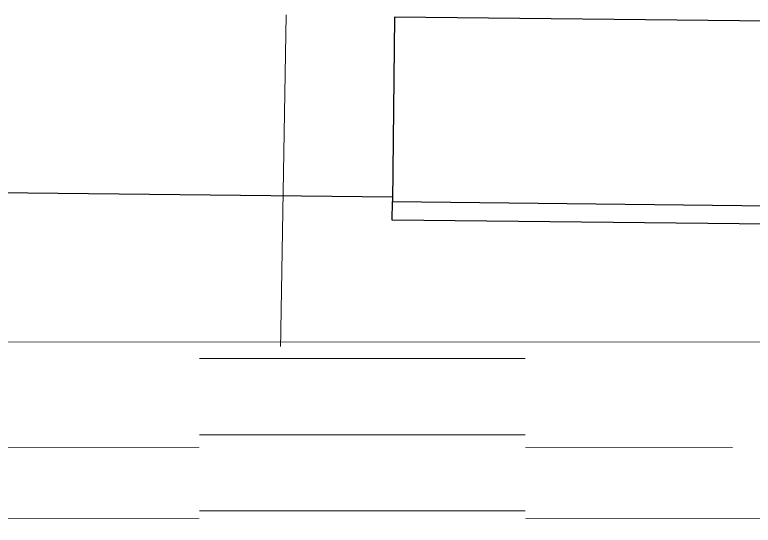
# Model space of a CAD drawing. Header units: inches. Extents: x 164.3 to 247.9, y 15.6 to 56.7.
# Drawn here: x 220.592 to 221.22, y 26.05 to 26.484 of the extents above; entities that cross this region are included whole.
import ezdxf

# ---------------------------------------------------------------- set-up
doc = ezdxf.new("R2010")
doc.units = ezdxf.units.IN
doc.header["$MEASUREMENT"] = 0
doc.set_wipeout_variables(frame=1)
doc.layers.get('0').update_dxf_attribs({"lineweight": 0})
for name, color, linetype, lineweight in [('WALL 1 100', 250, 'Continuous', 9), ('окно', 7, 'Continuous', 9), ('провода', 1, 'Continuous', 5)]:
    doc.layers.add(name, color=color, linetype=linetype, lineweight=lineweight)

# ---------------------------------------------------------------- blocks, each defined once
blk = doc.blocks.new('*U37')
blk.add_wipeout([(-69.25, 69.81), (69.25, 69.81), (69.25, -5), (-69.25, -5)]).dxf.layer = 'окно'
at = {"layer": 'окно'}
for p, q in [((-69.25, 64.81), (69.25, 64.81)), ((-69.25, 32.41), (69.25, 32.41)), ((-69.25, 0), (69.25, 0))]:
    blk.add_line(p, q, dxfattribs=at)

msp = doc.modelspace()

# ---------------------------------------------------------------- linework, layer by layer
at = {"color": 7, "linetype": 'ByBlock', "lineweight": -2}
for p, q in [((220.91474, 26.48246), (220.91304, 26.32553)), ((221.69942, 26.47398), (220.91474, 26.48246)), ((220.45947, 26.33462), (220.91309, 26.32971)), ((220.91287, 26.30983), (220.91304, 26.32553)), ((220.91304, 26.32553), (221.69772, 26.31705)), ((221.69755, 26.30135), (220.91287, 26.30983))]:
    msp.add_line(p, q, dxfattribs=at)
at = {"layer": 'WALL 1 100', "color": 0}
for p, q in [((208.26999, 26.20028), (227.16894, 26.20887)), ((208.11999, 26.05028), (227.17, 26.05853))]:
    msp.add_line(p, q, dxfattribs=at)
at = {"layer": 'провода', "color": 1}
for p, q in [((220.81641, 26.11621), (220.82253, 26.48445)), ((221.20215, 26.1163), (208.17838, 26.11324))]:
    msp.add_line(p, q, dxfattribs=at)

# ---------------------------------------------------------------- next in the draw order: block references
at = {"layer": 'провода', "color": 7, "linetype": 'ByBlock', "lineweight": 0, "xscale": 0.002001001153108465, "yscale": 0.002001001153108465, "zscale": 0.002001001153108465}
msp.add_blockref('*U37', (220.88741, 26.06242), dxfattribs=at)

doc.saveas('drawing.dxf')
